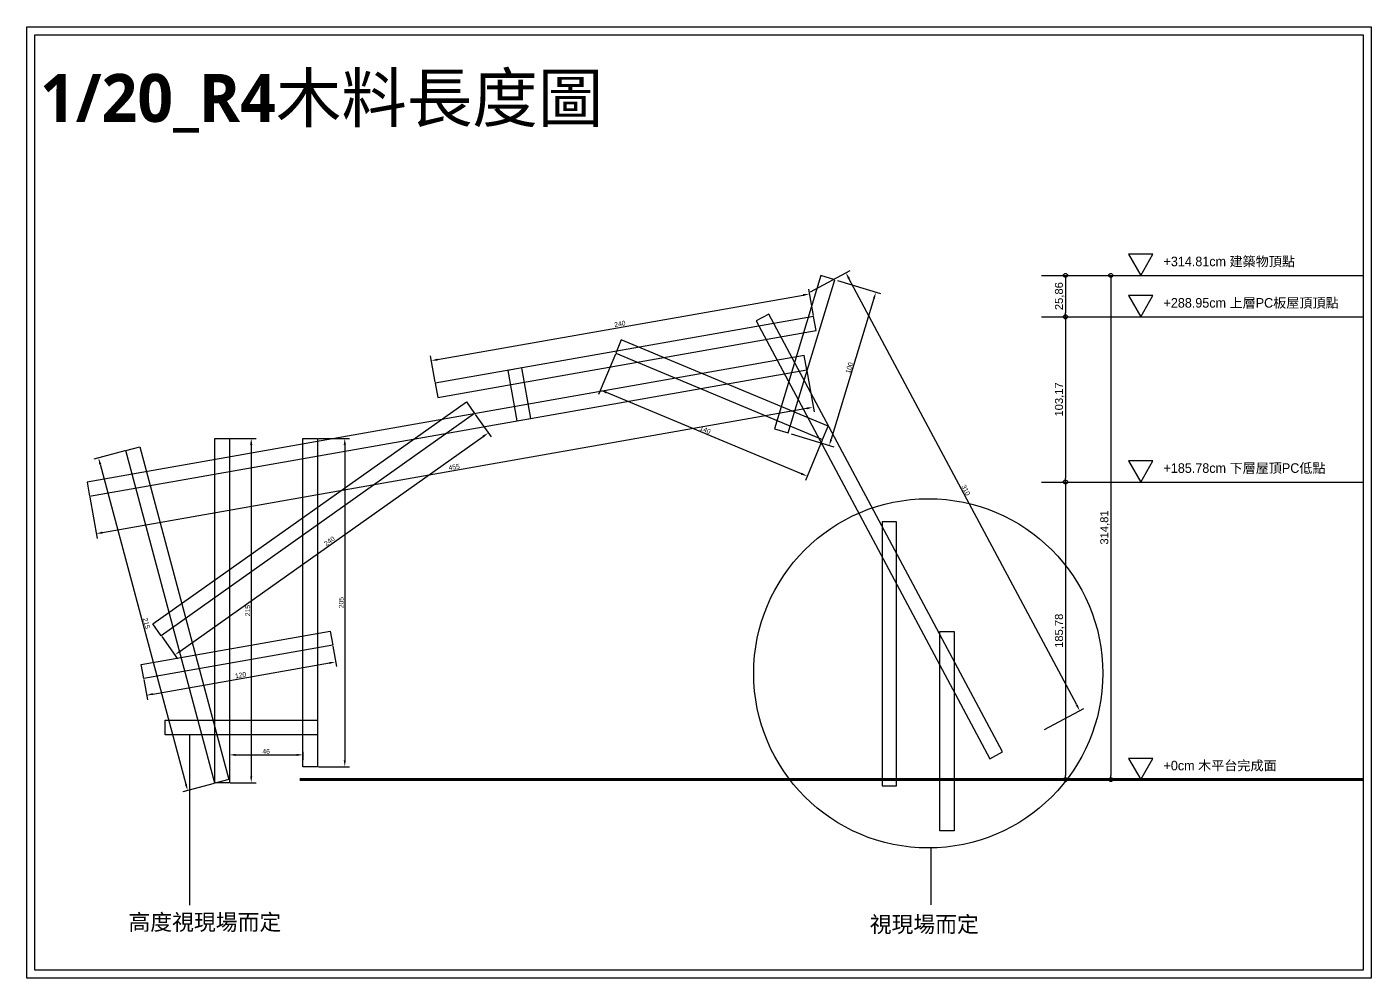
# Model space of a CAD drawing. Header units: millimetres. Extents: x -2666 to 6286, y -11880 to 4849.
# Drawn here: x 2652 to 3492, y -7678 to -7084 of the extents above; entities that cross this region are included whole.
import ezdxf

# ---------------------------------------------------------------- set-up
doc = ezdxf.new("R2010")
doc.units = ezdxf.units.MM
for name, color, linetype in [('0-rib-base', 10, 'Continuous'), ('0-rib1', 6, 'Continuous'), ('dim', 244, 'Continuous'), ('木平台完成面', 3, 'Continuous')]:
    doc.layers.add(name, color=color, linetype=linetype)
doc.layers.add('default', color=11, linetype='Continuous', plot=False)
doc.styles.get("Standard").update_dxf_attribs({"font": 'arial.ttf'})
doc.dimstyles.new('ISO-25', dxfattribs={"dimtxt": 5, "dimasz": 2.5, "dimexe": 3, "dimexo": 0.625, "dimtad": 1, "dimtxsty": 'Standard', "dimblk": 'ORIGIN', "dimcen": 2.5, "dimadec": 0, "dimazin": 0, "dimtfac": 1, "dimtmove": 1, "dimatfit": 1, "dimldrblk": 'ORIGIN', "dimfxl": 0, "dimarcsym": 0})
doc.dimstyles.new('短柱', dxfattribs={"dimtxt": 3, "dimasz": 4, "dimexe": 3, "dimexo": 0.625, "dimtad": 1, "dimtxsty": 'Standard', "dimcen": 2.5, "dimadec": 0, "dimazin": 0, "dimtfac": 1, "dimtmove": 1, "dimatfit": 1, "dimldrblk": 'ORIGIN', "dimfxl": 0, "dimarcsym": 0})

# ---------------------------------------------------------------- blocks, each defined once
blk = doc.blocks.new('_Origin')
at = {"color": 0, "linetype": 'ByBlock', "lineweight": -2}
blk.add_line((0, 0), (-1, 0), dxfattribs=at)
blk.add_circle((0, 0), 0.5, dxfattribs=at)
blk = doc.blocks.new('*D434')
at = {"layer": 'Defpoints', "color": 0}
for p in [(3285.98, -7238.76), (3285.98, -7264.62), (3300.98, -7264.62)]:
    blk.add_point(p, dxfattribs=at)
at = {"layer": 'dim', "color": 0, "lineweight": -2}
for p, q in [((3286.6, -7238.76), (3303.98, -7238.76)), ((3300.98, -7241.26), (3300.98, -7262.12)), ((3286.6, -7264.62), (3303.98, -7264.62))]:
    blk.add_line(p, q, dxfattribs=at)
at = {"layer": 'dim', "color": 0, "lineweight": -2, "xscale": 2.5, "yscale": 2.5, "zscale": 2.5}
for p, rotation in [((3300.98, -7238.76), 90), ((3300.98, -7264.62), 270)]:
    blk.add_blockref('_Origin', p, dxfattribs=dict(at, rotation=rotation))
at = {"layer": 'dim', "color": 0, "insert": (3297.35, -7251.69), "char_height": 5, "attachment_point": 5, "rotation": 90}
blk.add_mtext('25,86', dxfattribs=at)
blk = doc.blocks.new('*D435')
at = {"layer": 'Defpoints', "color": 0}
for p in [(3285.98, -7264.62), (3285.98, -7367.79), (3300.98, -7367.79)]:
    blk.add_point(p, dxfattribs=at)
at = {"layer": 'dim', "color": 0, "lineweight": -2}
for p, q in [((3286.6, -7264.62), (3303.98, -7264.62)), ((3300.98, -7267.12), (3300.98, -7365.29)), ((3286.6, -7367.79), (3303.98, -7367.79))]:
    blk.add_line(p, q, dxfattribs=at)
at = {"layer": 'dim', "color": 0, "lineweight": -2, "xscale": 2.5, "yscale": 2.5, "zscale": 2.5}
for p, rotation in [((3300.98, -7264.62), 90), ((3300.98, -7367.79), 270)]:
    blk.add_blockref('_Origin', p, dxfattribs=dict(at, rotation=rotation))
at = {"layer": 'dim', "color": 0, "insert": (3297.35, -7316.2), "char_height": 5, "attachment_point": 5, "rotation": 90}
blk.add_mtext('103,17', dxfattribs=at)
blk = doc.blocks.new('*D436')
at = {"layer": 'Defpoints', "color": 0}
for p in [(3285.98, -7367.79), (3285.98, -7553.57), (3300.98, -7553.57)]:
    blk.add_point(p, dxfattribs=at)
at = {"layer": 'dim', "color": 0, "lineweight": -2}
for p, q in [((3286.6, -7367.79), (3303.98, -7367.79)), ((3300.98, -7370.29), (3300.98, -7551.07)), ((3286.6, -7553.57), (3303.98, -7553.57))]:
    blk.add_line(p, q, dxfattribs=at)
at = {"layer": 'dim', "color": 0, "lineweight": -2, "xscale": 2.5, "yscale": 2.5, "zscale": 2.5}
for p, rotation in [((3300.98, -7367.79), 90), ((3300.98, -7553.57), 270)]:
    blk.add_blockref('_Origin', p, dxfattribs=dict(at, rotation=rotation))
at = {"layer": 'dim', "color": 0, "insert": (3297.35, -7460.68), "char_height": 5, "attachment_point": 5, "rotation": 90}
blk.add_mtext('185,78', dxfattribs=at)
blk = doc.blocks.new('*D433')
at = {"layer": 'Defpoints', "color": 0}
for p in [(3285.98, -7238.76), (3286.6, -7553.57), (3329.3, -7553.57)]:
    blk.add_point(p, dxfattribs=at)
at = {"layer": 'dim', "color": 0, "lineweight": -2}
for p, q in [((3286.6, -7238.76), (3332.3, -7238.76)), ((3329.3, -7241.26), (3329.3, -7551.07)), ((3287.23, -7553.57), (3332.3, -7553.57))]:
    blk.add_line(p, q, dxfattribs=at)
at = {"layer": 'dim', "color": 0, "lineweight": -2, "xscale": 2.5, "yscale": 2.5, "zscale": 2.5}
for p, rotation in [((3329.3, -7238.76), 90), ((3329.3, -7553.57), 270)]:
    blk.add_blockref('_Origin', p, dxfattribs=dict(at, rotation=rotation))
at = {"layer": 'dim', "color": 0, "insert": (3325.67, -7396.16), "char_height": 5, "attachment_point": 5, "rotation": 90}
blk.add_mtext('314,81', dxfattribs=at)
blk = doc.blocks.new('*D441')
at = {"layer": 'Defpoints', "color": 0}
for p in [(3141.05, -7250.31), (3143.53, -7264.39), (2907.18, -7306.07)]:
    blk.add_point(p, dxfattribs=at)
at = {"layer": 'dim', "color": 0, "lineweight": -2}
for p, q in [((3143.42, -7263.78), (3140.53, -7247.36)), ((2908.63, -7291.29), (3137.11, -7251.01)), ((2907.07, -7305.45), (2904.17, -7289.03))]:
    blk.add_line(p, q, dxfattribs=at)
at = {"layer": 'dim', "color": 0}
for points in [[(3136.99, -7250.35), (3137.22, -7251.66), (3141.05, -7250.31)], [(2908.52, -7290.64), (2908.75, -7291.95), (2904.69, -7291.99)]]:
    blk.add_solid(points, dxfattribs=at)
at = {"layer": 'dim', "color": 0, "insert": (3022.5, -7269.03), "char_height": 3, "attachment_point": 5, "rotation": 10}
blk.add_mtext('240', dxfattribs=at)
blk = doc.blocks.new('*D442')
at = {"layer": 'Defpoints', "color": 0}
for p in [(3139.24, -7297.64), (3143.36, -7321.03), (2691.15, -7376.65)]:
    blk.add_point(p, dxfattribs=at)
at = {"layer": 'dim', "color": 0, "lineweight": -2}
for p, q in [((3139.35, -7298.26), (3143.89, -7323.99)), ((2699.22, -7399.35), (3139.42, -7321.73)), ((2691.26, -7377.27), (2695.8, -7403))]:
    blk.add_line(p, q, dxfattribs=at)
at = {"layer": 'dim', "color": 0}
for points in [[(3139.31, -7321.07), (3139.54, -7322.39), (3143.36, -7321.03)], [(2699.1, -7398.69), (2699.33, -7400.01), (2695.28, -7400.04)]]:
    blk.add_solid(points, dxfattribs=at)
at = {"layer": 'dim', "color": 0, "insert": (2918.95, -7358.42), "char_height": 3, "attachment_point": 5, "rotation": 10}
blk.add_mtext('455', dxfattribs=at)
blk = doc.blocks.new('*D443')
at = {"layer": 'Defpoints', "color": 0}
for p in [(2713.86, -7348.16), (2769.5, -7555.83), (2752.37, -7560.42)]:
    blk.add_point(p, dxfattribs=at)
at = {"layer": 'dim', "color": 0, "lineweight": -2}
for p, q in [((2713.25, -7348.32), (2693.83, -7353.52)), ((2697.76, -7356.61), (2751.34, -7556.56)), ((2768.9, -7555.99), (2749.48, -7561.2))]:
    blk.add_line(p, q, dxfattribs=at)
at = {"layer": 'dim', "color": 0}
for points in [[(2698.41, -7356.44), (2697.12, -7356.78), (2696.73, -7352.75)], [(2751.98, -7556.38), (2750.7, -7556.73), (2752.37, -7560.42)]]:
    blk.add_solid(points, dxfattribs=at)
at = {"layer": 'dim', "color": 0, "insert": (2726.63, -7456.02), "char_height": 3, "attachment_point": 5, "rotation": 285}
blk.add_mtext('215', dxfattribs=at)
blk = doc.blocks.new('*D444')
at = {"layer": 'Defpoints', "color": 0}
for p in [(2778.47, -7340.57), (2778.47, -7555.57), (2792.14, -7555.57)]:
    blk.add_point(p, dxfattribs=at)
at = {"layer": 'dim', "color": 0, "lineweight": -2}
for p, q in [((2779.09, -7340.57), (2795.14, -7340.57)), ((2792.14, -7344.57), (2792.14, -7551.57)), ((2779.09, -7555.57), (2795.14, -7555.57))]:
    blk.add_line(p, q, dxfattribs=at)
at = {"layer": 'dim', "color": 0}
for points in [[(2791.48, -7344.57), (2792.81, -7344.57), (2792.14, -7340.57)], [(2791.48, -7551.57), (2792.81, -7551.57), (2792.14, -7555.57)]]:
    blk.add_solid(points, dxfattribs=at)
at = {"layer": 'dim', "color": 0, "insert": (2789.99, -7448.07), "char_height": 3, "attachment_point": 5, "rotation": 90}
blk.add_mtext('215', dxfattribs=at)
blk = doc.blocks.new('*D445')
at = {"layer": 'Defpoints', "color": 0}
for p in [(2833.47, -7340.57), (2833.47, -7545.57), (2850.61, -7545.57)]:
    blk.add_point(p, dxfattribs=at)
at = {"layer": 'dim', "color": 0, "lineweight": -2}
for p, q in [((2834.09, -7340.57), (2853.61, -7340.57)), ((2850.61, -7344.57), (2850.61, -7541.57)), ((2834.09, -7545.57), (2853.61, -7545.57))]:
    blk.add_line(p, q, dxfattribs=at)
at = {"layer": 'dim', "color": 0}
for points in [[(2849.94, -7344.57), (2851.27, -7344.57), (2850.61, -7340.57)], [(2849.94, -7541.57), (2851.27, -7541.57), (2850.61, -7545.57)]]:
    blk.add_solid(points, dxfattribs=at)
at = {"layer": 'dim', "color": 0, "insert": (2848.45, -7443.07), "char_height": 3, "attachment_point": 5, "rotation": 90}
blk.add_mtext('205', dxfattribs=at)
blk = doc.blocks.new('*D446')
at = {"layer": 'Defpoints', "color": 0}
for p in [(2931.77, -7325.09), (2940.26, -7337.07), (2735.9, -7463.77)]:
    blk.add_point(p, dxfattribs=at)
at = {"layer": 'dim', "color": 0, "lineweight": -2}
for p, q in [((2932.13, -7325.6), (2941.99, -7339.52)), ((2747.65, -7473.45), (2936.99, -7339.38)), ((2736.26, -7464.28), (2746.12, -7478.21))]:
    blk.add_line(p, q, dxfattribs=at)
at = {"layer": 'dim', "color": 0}
for points in [[(2936.61, -7338.84), (2937.38, -7339.93), (2940.26, -7337.07)], [(2747.26, -7472.9), (2748.03, -7473.99), (2744.38, -7475.76)]]:
    blk.add_solid(points, dxfattribs=at)
at = {"layer": 'dim', "color": 0, "insert": (2841.07, -7404.65), "char_height": 3, "attachment_point": 5, "rotation": 35.3}
blk.add_mtext('240', dxfattribs=at)
blk = doc.blocks.new('*D447')
at = {"layer": 'Defpoints', "color": 0}
for p in [(2843.13, -7469.67), (2844.96, -7480.06), (2724.95, -7490.51)]:
    blk.add_point(p, dxfattribs=at)
at = {"layer": 'dim', "color": 0, "lineweight": -2}
for p, q in [((2843.24, -7470.29), (2845.48, -7483.02)), ((2730.73, -7500.21), (2841.02, -7480.76)), ((2725.06, -7491.13), (2727.31, -7503.85))]:
    blk.add_line(p, q, dxfattribs=at)
at = {"layer": 'dim', "color": 0}
for points in [[(2840.91, -7480.1), (2841.14, -7481.41), (2844.96, -7480.06)], [(2730.61, -7499.55), (2730.84, -7500.86), (2726.79, -7500.9)]]:
    blk.add_solid(points, dxfattribs=at)
at = {"layer": 'dim', "color": 0, "insert": (2785.5, -7488.36), "char_height": 3, "attachment_point": 5, "rotation": 10}
blk.add_mtext('120', dxfattribs=at)
blk = doc.blocks.new('*D448')
at = {"layer": 'Defpoints', "color": 0}
for p in [(3156.74, -7241.44), (3127.67, -7337.12), (3153.37, -7344.93)]:
    blk.add_point(p, dxfattribs=at)
at = {"layer": 'dim', "color": 0, "lineweight": -2}
for p, q in [((3158.52, -7241.98), (3185.31, -7250.12)), ((3181.28, -7253.08), (3154.54, -7341.1)), ((3129.45, -7337.66), (3156.24, -7345.8))]:
    blk.add_line(p, q, dxfattribs=at)
at = {"layer": 'dim', "color": 0}
for points in [[(3180.64, -7252.88), (3181.92, -7253.27), (3182.44, -7249.25)], [(3153.9, -7340.91), (3155.17, -7341.3), (3153.37, -7344.93)]]:
    blk.add_solid(points, dxfattribs=at)
at = {"layer": 'dim', "color": 0, "insert": (3165.85, -7296.46), "char_height": 3, "attachment_point": 5, "rotation": 73.1}
blk.add_mtext('100', dxfattribs=at)
blk = doc.blocks.new('*D449')
at = {"layer": 'Defpoints', "color": 0}
for p in [(3019.93, -7287.35), (3010.37, -7310.33), (3149.18, -7341.16)]:
    blk.add_point(p, dxfattribs=at)
at = {"layer": 'dim', "color": 0, "lineweight": -2}
for p, q in [((3019.69, -7287.93), (3009.22, -7313.1)), ((3135.93, -7362.59), (3014.06, -7311.86)), ((3148.94, -7341.73), (3138.47, -7366.9))]:
    blk.add_line(p, q, dxfattribs=at)
at = {"layer": 'dim', "color": 0}
for points in [[(3014.32, -7311.25), (3013.81, -7312.48), (3010.37, -7310.33)], [(3136.18, -7361.97), (3135.67, -7363.21), (3139.62, -7364.13)]]:
    blk.add_solid(points, dxfattribs=at)
at = {"layer": 'dim', "color": 0, "insert": (3075.82, -7335.23), "char_height": 3, "attachment_point": 5, "rotation": 337.4}
blk.add_mtext('140', dxfattribs=at)
blk = doc.blocks.new('*D450')
at = {"layer": 'Defpoints', "color": 0}
for p in [(3163.77, -7237.13), (3115.58, -7262.88), (3261.68, -7536.3)]:
    blk.add_point(p, dxfattribs=at)
at = {"layer": 'dim', "color": 0, "lineweight": -2}
for p, q in [((3141.72, -7248.92), (3166.41, -7235.72)), ((3307.97, -7507.02), (3165.65, -7240.66)), ((3287.81, -7522.33), (3312.5, -7509.14))]:
    blk.add_line(p, q, dxfattribs=at)
at = {"layer": 'dim', "color": 0}
for points in [[(3166.24, -7240.35), (3165.06, -7240.98), (3163.77, -7237.13)], [(3308.56, -7506.71), (3307.38, -7507.34), (3309.86, -7510.55)]]:
    blk.add_solid(points, dxfattribs=at)
at = {"layer": 'dim', "color": 0, "insert": (3238.71, -7372.83), "char_height": 3, "attachment_point": 5, "rotation": 298.11635}
blk.add_mtext('310', dxfattribs=at)
blk = doc.blocks.new('*D501')
at = {"layer": 'Defpoints', "color": 0}
for p in [(2778.47, -7535.64), (2824.47, -7535.64), (2824.47, -7538.18)]:
    blk.add_point(p, dxfattribs=at)
at = {"layer": 'dim', "color": 0, "lineweight": -2}
for p, q in [((2778.47, -7536.26), (2778.47, -7541.18)), ((2782.47, -7538.18), (2820.47, -7538.18)), ((2824.47, -7536.26), (2824.47, -7541.18))]:
    blk.add_line(p, q, dxfattribs=at)
at = {"layer": 'dim', "color": 0}
for points in [[(2782.47, -7537.51), (2782.47, -7538.84), (2778.47, -7538.18)], [(2820.47, -7537.51), (2820.47, -7538.84), (2824.47, -7538.18)]]:
    blk.add_solid(points, dxfattribs=at)
at = {"layer": 'dim', "color": 0, "insert": (2801.47, -7536.02), "char_height": 3, "attachment_point": 5}
blk.add_mtext('46', dxfattribs=at)

msp = doc.modelspace()

# ---------------------------------------------------------------- linework, layer by layer
at = {"layer": '0-rib-base'}
for points in [[(3186.465, -7392.568), (3186.465, -7557.568), (3195.465, -7557.568), (3195.465, -7392.568)], [(2738.465, -7525.568), (2738.465, -7516.568), (2833.465, -7516.568), (2833.465, -7525.568)]]:
    msp.add_lwpolyline(points, close=True, dxfattribs=at)
at = {"layer": '0-rib1'}
for points in [[(3119.054, -7334.505), (3127.666, -7337.121), (3156.736, -7241.44), (3148.124, -7238.823)], [(3253.738, -7540.538), (3261.676, -7536.297), (3115.584, -7262.879), (3107.646, -7267.12)], [(2961.341, -7296.517), (2952.478, -7298.079), (2958.035, -7329.593), (2966.898, -7328.03)], [(2730.696, -7456.426), (2926.569, -7317.74), (2931.77, -7325.086), (2735.897, -7463.772)], [(2769.467, -7555.572), (2769.467, -7340.572), (2778.467, -7340.572), (2778.467, -7555.572)], [(2824.465, -7545.568), (2824.465, -7340.568), (2833.465, -7340.568), (2833.465, -7545.568)], [(2769.501, -7555.83), (2713.855, -7348.156), (2722.549, -7345.827), (2778.195, -7553.501)], [(3222.444, -7585.568), (3222.444, -7461.062), (3231.444, -7461.062), (3231.444, -7585.568)]]:
    msp.add_lwpolyline(points, close=True, dxfattribs=at)
for points in [[(3145.094, -7273.255), (3143.531, -7264.392), (2907.177, -7306.067), (2908.74, -7314.931), (3145.094, -7273.255)], [(3152.64, -7332.846), (3023.391, -7279.045), (3019.932, -7287.354), (3149.182, -7341.155), (3152.64, -7332.846)], [(3139.239, -7297.642), (3137.677, -7288.779), (2689.589, -7367.789), (2691.152, -7376.652), (3139.239, -7297.642)], [(2724.955, -7490.512), (2723.392, -7481.649), (2841.569, -7460.811), (2843.132, -7469.674), (2724.955, -7490.512)]]:
    msp.add_lwpolyline(points, dxfattribs=at)
at = {"layer": 'default'}
for points in [[(2651.958, -7083.565), (3491.958, -7083.565), (3491.958, -7677.565), (2651.958, -7677.565)], [(2656.958, -7088.565), (3486.958, -7088.565), (3486.958, -7672.565), (2656.958, -7672.565)]]:
    msp.add_lwpolyline(points, close=True, dxfattribs=at)
at = {"layer": 'dim'}
for p, q in [((2753.777, -7632.089), (2753.777, -7525.568)), ((3217.017, -7631.901), (3217.017, -7596.299))]:
    msp.add_line(p, q, dxfattribs=at)
for points in [[(3285.977, -7238.76), (3486.958, -7238.76)], [(3285.977, -7264.619), (3486.958, -7264.619)], [(3285.977, -7367.789), (3486.958, -7367.789)]]:
    msp.add_lwpolyline(points, dxfattribs=at)
msp.add_circle((3215.242, -7487.243), 109.071, dxfattribs=at)
at = {"layer": '木平台完成面'}
for points in [[(3347.953, -7238.76), (3355.594, -7225.526), (3340.312, -7225.526)], [(3347.953, -7264.619), (3355.594, -7251.385), (3340.312, -7251.385)], [(3347.953, -7367.789), (3355.594, -7354.554), (3340.312, -7354.554)], [(3347.953, -7553.568), (3355.594, -7540.333), (3340.312, -7540.333)]]:
    msp.add_lwpolyline(points, close=True, dxfattribs=at)
at = {"layer": '木平台完成面', "const_width": 2}
msp.add_lwpolyline([(3486.958, -7553.568), (2822.403, -7553.568)], dxfattribs=at)

# ---------------------------------------------------------------- texts
at = {"layer": 'dim', "attachment_point": 1}
for s, width, heights, insert, char_height in [('{\\fMicrosoft JhengHei|b1|i0|c136|p34;1/20_R4木料長度圖}', 430.53379, [0], (2660.157, -7112.91), 30), ('{\\fPMingLiU|b0|i0|c136|p18;高度視現場而定}', 430.53379, [0], (2715.404, -7637.638), 10), ('{\\fPMingLiU|b0|i0|c136|p18;視現場而定}', 131.92841, [29.066], (3178.644, -7638.975), 10)]:
    msp.add_mtext_dynamic_manual_height_columns(s, width=width, gutter_width=12.5, heights=heights, dxfattribs=dict(at, insert=insert, char_height=char_height))
at = {"layer": '木平台完成面', "char_height": 6, "attachment_point": 1}
for s, insert in [('{\\fPMingLiU|b0|i0|c136|p18;+314.81cm 建築物頂點}', (3362.24, -7227.035)), ('{\\fPMingLiU|b0|i0|c136|p18;+288.95cm 上層PC板屋頂頂點}', (3362.24, -7252.894)), ('{\\fPMingLiU|b0|i0|c136|p18;+185.78cm 下層屋頂PC低點}', (3362.24, -7356.064)), ('{\\fPMingLiU|b0|i0|c136|p18;+0cm 木平台完成面}', (3362.24, -7541.843))]:
    msp.add_mtext_dynamic_manual_height_columns(s, width=202.4063, gutter_width=12.5, heights=[0], dxfattribs=dict(at, insert=insert))

# ---------------------------------------------------------------- dimensions: what is measured, and where the dimension line sits
at = {"layer": 'dim'}
for p1, p2, distance, picture, middle in [((3261.676, -7536.297), (3115.584, -7262.879), -54.628, '*D450', (3238.715, -7372.827)), ((2907.177, -7306.067), (3143.531, -7264.392), 14.296, '*D441', (3022.497, -7269.027)), ((3156.736, -7241.44), (3127.666, -7337.121), 26.868, '*D448', (3165.845, -7296.464)), ((3149.182, -7341.155), (3019.932, -7287.354), 24.882, '*D449', (3075.824, -7335.235)), ((2691.152, -7376.652), (3139.239, -7297.642), -23.753, '*D442', (2918.947, -7358.421)), ((2735.897, -7463.772), (2931.77, -7325.086), -14.687, '*D446', (2841.074, -7404.655)), ((2778.467, -7340.572), (2778.467, -7555.572), 13.675, '*D444', (2789.986, -7448.072)), ((2833.465, -7340.568), (2833.465, -7545.568), 17.14, '*D445', (2848.449, -7443.068)), ((2713.855, -7348.156), (2769.501, -7555.83), -17.731, '*D443', (2726.635, -7456.024)), ((2724.955, -7490.512), (2843.132, -7469.674), -10.549, '*D447', (2785.5, -7488.358)), ((2778.467, -7535.637), (2824.465, -7535.637), -2.539, '*D501', (2801.466, -7536.02))]:
    dim = msp.add_aligned_dim(p1=p1, p2=p2, distance=distance, dimstyle='短柱', dxfattribs=at)
    dim.commit()
    dim.dimension.update_dxf_attribs({"geometry": picture, "text_midpoint": middle})
for base, p1, p2, picture, middle in [((3300.977, -7264.619), (3285.977, -7238.76), (3285.977, -7264.619), '*D434', (3297.347, -7251.69)), ((3329.297, -7553.568), (3285.977, -7238.76), (3286.602, -7553.568), '*D433', (3325.667, -7396.164)), ((3300.977, -7367.789), (3285.977, -7264.619), (3285.977, -7367.789), '*D435', (3297.347, -7316.204)), ((3300.977, -7553.568), (3285.977, -7367.789), (3285.977, -7553.568), '*D436', (3297.347, -7460.678))]:
    dim = msp.add_linear_dim(base=base, p1=p1, p2=p2, angle=90, dimstyle='ISO-25', dxfattribs=at)
    dim.commit()
    dim.dimension.update_dxf_attribs({"geometry": picture, "text_midpoint": middle})

doc.saveas('drawing.dxf')
